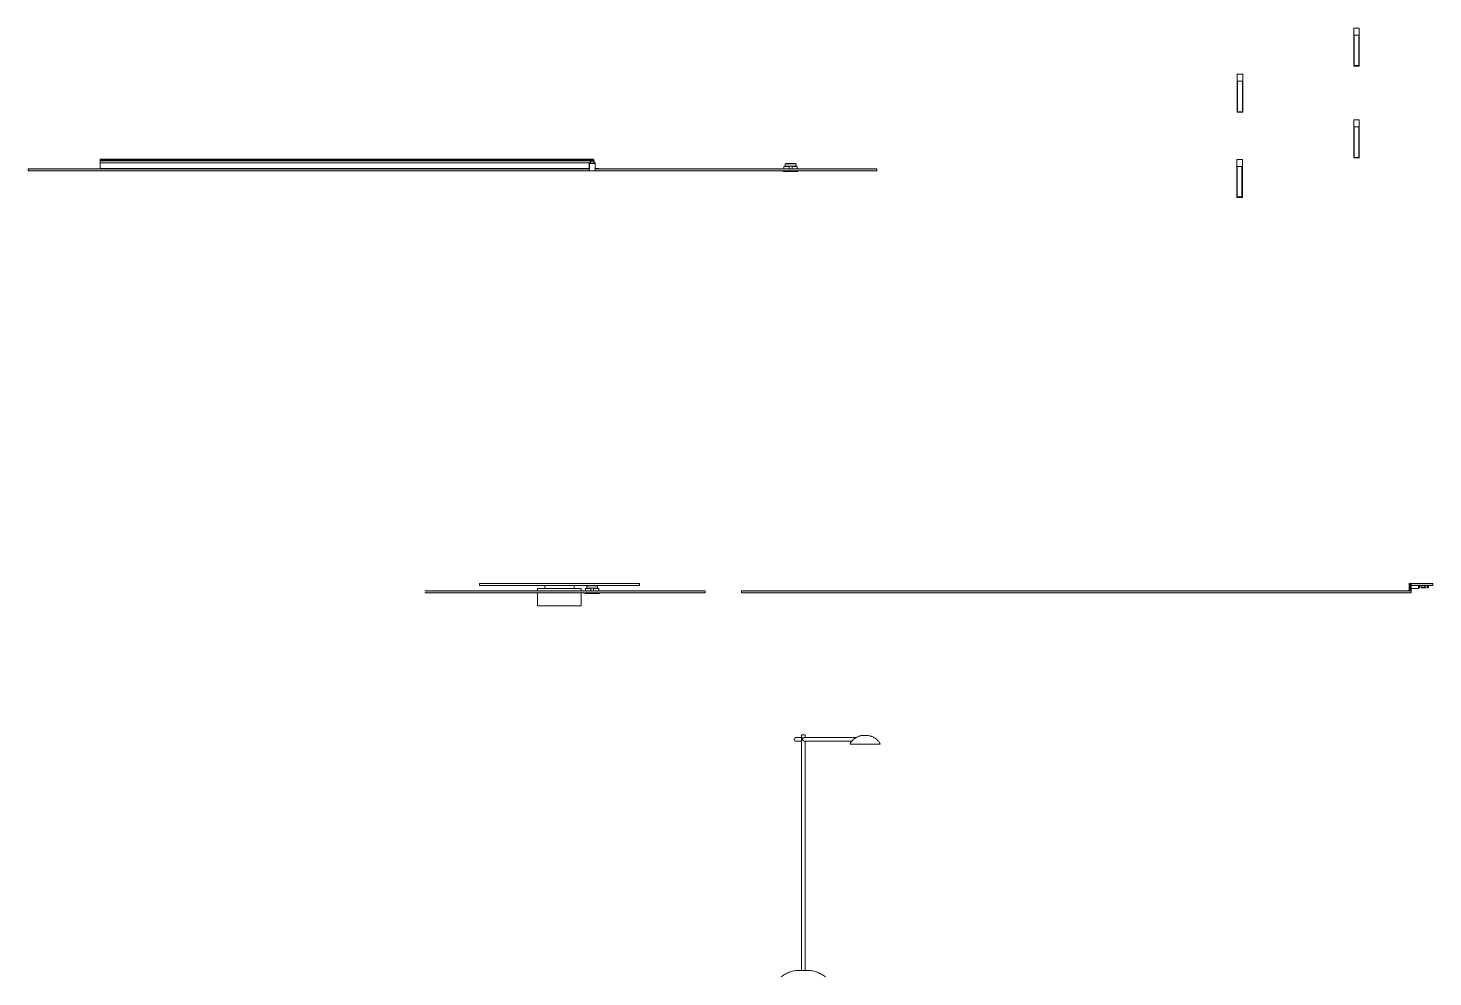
# Model space of a CAD drawing. Header units: centimetres. Extents: x -1212 to -247, y 8 to 660.
import ezdxf

# ---------------------------------------------------------------- set-up
doc = ezdxf.new("R2010")
doc.units = ezdxf.units.CM
for name, color, linetype, lineweight in [('A-CLNG', 7, 'Continuous', 15), ('A-CLNG-PATT', 7, 'Continuous', 15), ('A-GENM', 7, 'Continuous', 9), ('A-WALL', 7, 'Continuous', 9), ('A-WALL-PATT', 7, 'Continuous', 9), ('E-LITE-EQPM', 7, 'Continuous', 9)]:
    doc.layers.add(name, color=color, linetype=linetype, lineweight=lineweight)

# ---------------------------------------------------------------- blocks, each defined once
blk = doc.blocks.new('ClearAccent-RS060B-3D - 1xLED5-36-_830-1748872-Б-Б')
at = {"layer": 'E-LITE-EQPM', "lineweight": 5}
for p, q in [((-829.09, 272), (-829.09, 271.5)), ((-824.09, 271.5), (-828.96, 271.5)), ((-828.66, 275), (-828.66, 273.32)), ((-828.66, 275), (-825.12, 275)), ((-828.66, 273.32), (-828.59, 273.25)), ((-828.66, 273.32), (-825.12, 273.32)), ((-827.84, 275.24), (-828.08, 275)), ((-827.48, 277), (-827.84, 276.64)), ((-827.84, 276.64), (-827.84, 275.24)), ((-824.09, 276.64), (-827.84, 276.64)), ((-827.84, 275.24), (-824.09, 275.24)), ((-824.09, 275.24), (-827.84, 275.24)), ((-827.48, 277), (-824.09, 277)), ((-827.38, 275.24), (-827.38, 275)), ((-825.09, 273.25), (-825.09, 275.11)), ((-823.09, 275.11), (-825.09, 275.11)), ((-824.09, 277), (-820.69, 277)), ((-820.34, 276.64), (-824.09, 276.64)), ((-824.09, 275.24), (-820.34, 275.24)), ((-820.34, 275.24), (-824.09, 275.24)), ((-819.21, 271.5), (-824.09, 271.5)), ((-823.09, 275.11), (-823.09, 273.25)), ((-823.05, 275), (-819.52, 275)), ((-823.05, 273.32), (-819.52, 273.32)), ((-820.79, 275), (-820.79, 275.24)), ((-820.34, 276.64), (-820.69, 277)), ((-820.34, 275.24), (-820.34, 276.64)), ((-820.09, 275), (-820.34, 275.24)), ((-819.59, 273.25), (-819.52, 273.32)), ((-819.52, 273.32), (-819.52, 275)), ((-819.09, 271.5), (-819.09, 272))]:
    blk.add_line(p, q, dxfattribs=at)
blk = doc.blocks.new('Stehleuchte Verlängerungsarm - 1521lm _ 2700K _ 1600x600mm-1640303-Б-Б')
at = {"layer": 'E-LITE-EQPM', "lineweight": 5}
for p, q in [((-680.37, 174.35), (-680.37, 172.06)), ((-680.17, 174.35), (-679.99, 174.35)), ((-679.99, 174.35), (-678.15, 174.35)), ((-679.65, 174.35), (-679.72, 174.35)), ((-679.49, 174.35), (-679.59, 174.35)), ((-679.23, 174.35), (-679.48, 174.35)), ((-678.64, 174.35), (-679.21, 174.35)), ((-678.15, 174.35), (-678.54, 174.35)), ((-677.76, 172.4), (-677.76, 174.35)), ((-680, 172.44), (-684.47, 172.44)), ((-684.47, 169.9), (-680, 169.9)), ((-680.37, 170.29), (-680.37, 12.48)), ((-642.9, 172.44), (-678.16, 172.44)), ((-678.16, 169.9), (-645.75, 169.9)), ((-677.76, 12.48), (-677.76, 169.95)), ((-644.03, 168), (-646.95, 168)), ((-626.36, 168), (-644.03, 168)), ((-636.93, 172.39), (-637.13, 172.4))]:
    blk.add_line(p, q, dxfattribs=at)
at = {"layer": 'E-LITE-EQPM', "lineweight": 5, "flags": 128}
for points in [[(-647.08, 168), (-646.87, 168.39), (-646.65, 168.76), (-646.42, 169.13), (-646.17, 169.49), (-645.9, 169.83), (-645.62, 170.17), (-645.33, 170.5), (-645.03, 170.81), (-644.71, 171.11), (-644.39, 171.4), (-644.05, 171.67), (-643.7, 171.93), (-643.34, 172.18), (-642.97, 172.41), (-642.59, 172.63), (-642.2, 172.83), (-641.81, 173.02), (-641.4, 173.19), (-641, 173.34), (-640.58, 173.48), (-640.16, 173.6), (-639.74, 173.71), (-639.31, 173.79), (-638.88, 173.86), (-638.45, 173.92), (-638.01, 173.95), (-637.57, 173.97), (-637.35, 173.97)], [(-637.14, 173.97), (-637.16, 173.97), (-637.18, 173.97), (-637.2, 173.97), (-637.22, 173.97), (-637.23, 173.97), (-637.25, 173.97), (-637.26, 173.97), (-637.27, 173.97), (-637.29, 173.97), (-637.3, 173.97), (-637.31, 173.97), (-637.32, 173.97), (-637.32, 173.97), (-637.33, 173.97), (-637.34, 173.97), (-637.34, 173.97), (-637.34, 173.97), (-637.35, 173.97), (-637.35, 173.97), (-637.35, 173.97)], [(-637.35, 173.97), (-637.35, 173.97), (-637.35, 173.97), (-637.34, 173.97), (-637.34, 173.97), (-637.33, 173.97), (-637.33, 173.97), (-637.32, 173.97), (-637.31, 173.97), (-637.3, 173.97), (-637.29, 173.97), (-637.28, 173.97), (-637.27, 173.97), (-637.26, 173.97), (-637.24, 173.97), (-637.23, 173.97), (-637.21, 173.97), (-637.19, 173.97), (-637.18, 173.97), (-637.16, 173.97), (-637.14, 173.97), (-637.12, 173.97), (-637.1, 173.97), (-637.07, 173.97), (-637.05, 173.97), (-637.03, 173.97), (-637.01, 173.97), (-636.98, 173.97), (-636.96, 173.97), (-636.93, 173.97), (-636.91, 173.97), (-636.88, 173.97), (-636.85, 173.97), (-636.83, 173.97), (-636.8, 173.97), (-636.77, 173.97), (-636.75, 173.97), (-636.72, 173.97), (-636.69, 173.97), (-636.66, 173.97), (-636.63, 173.97), (-636.61, 173.97), (-636.58, 173.97), (-636.55, 173.97), (-636.52, 173.97), (-636.5, 173.97), (-636.47, 173.97), (-636.44, 173.97), (-636.42, 173.97), (-636.39, 173.97), (-636.37, 173.97), (-636.34, 173.97), (-636.32, 173.97), (-636.29, 173.97), (-636.27, 173.97), (-636.25, 173.97), (-636.22, 173.97), (-636.2, 173.97), (-636.18, 173.97), (-636.16, 173.97)], [(-635.96, 173.97), (-635.96, 173.97), (-635.96, 173.97), (-635.97, 173.97), (-635.97, 173.97), (-635.97, 173.97), (-635.98, 173.97), (-635.99, 173.97), (-636, 173.97), (-636.01, 173.97), (-636.02, 173.97), (-636.03, 173.97), (-636.04, 173.97), (-636.05, 173.97), (-636.07, 173.97), (-636.08, 173.97), (-636.1, 173.97), (-636.12, 173.97), (-636.13, 173.97), (-636.15, 173.97), (-636.17, 173.97), (-636.19, 173.97), (-636.21, 173.97), (-636.23, 173.97), (-636.26, 173.97), (-636.28, 173.97), (-636.3, 173.97), (-636.33, 173.97), (-636.35, 173.97), (-636.38, 173.97), (-636.4, 173.97), (-636.43, 173.97), (-636.46, 173.97), (-636.48, 173.97), (-636.51, 173.97), (-636.54, 173.97), (-636.56, 173.97), (-636.59, 173.97), (-636.62, 173.97), (-636.65, 173.97), (-636.67, 173.97), (-636.7, 173.97), (-636.73, 173.97), (-636.76, 173.97), (-636.78, 173.97), (-636.81, 173.97), (-636.84, 173.97), (-636.87, 173.97), (-636.89, 173.97), (-636.92, 173.97), (-636.94, 173.97), (-636.97, 173.97), (-636.99, 173.97), (-637.02, 173.97), (-637.04, 173.97), (-637.06, 173.97), (-637.08, 173.97), (-637.11, 173.97), (-637.13, 173.97), (-637.14, 173.97)], [(-636.16, 173.97), (-636.14, 173.97), (-636.13, 173.97), (-636.11, 173.97), (-636.09, 173.97), (-636.08, 173.97), (-636.06, 173.97), (-636.05, 173.97), (-636.03, 173.97), (-636.02, 173.97), (-636.01, 173.97), (-636, 173.97), (-635.99, 173.97), (-635.99, 173.97), (-635.98, 173.97), (-635.97, 173.97), (-635.97, 173.97), (-635.96, 173.97), (-635.96, 173.97), (-635.96, 173.97), (-635.96, 173.97)], [(-635.96, 173.97), (-635.52, 173.96), (-635.09, 173.94), (-634.65, 173.89), (-634.22, 173.83), (-633.79, 173.75), (-633.37, 173.66), (-632.94, 173.55), (-632.53, 173.42), (-632.12, 173.27), (-631.71, 173.11), (-631.31, 172.93), (-630.92, 172.74), (-630.54, 172.53), (-630.16, 172.3), (-629.8, 172.06), (-629.44, 171.81), (-629.1, 171.54), (-628.76, 171.26), (-628.44, 170.97), (-628.13, 170.66), (-627.83, 170.34), (-627.55, 170.01), (-627.28, 169.67), (-627.02, 169.32), (-626.78, 168.95), (-626.55, 168.58), (-626.34, 168.2), (-626.23, 168)], [(-694.31, 8), (-693.67, 8.5), (-693.02, 8.96), (-692.34, 9.41), (-691.65, 9.82), (-690.94, 10.21), (-690.22, 10.57), (-689.48, 10.9), (-688.73, 11.2), (-687.97, 11.47), (-687.2, 11.71), (-686.42, 11.92), (-685.63, 12.09), (-684.84, 12.24), (-684.04, 12.35), (-683.24, 12.43), (-682.43, 12.48), (-681.62, 12.5), (-681.61, 12.5)], [(-677.27, 12.5), (-677.35, 12.5), (-677.42, 12.5), (-677.5, 12.5), (-677.58, 12.5), (-677.67, 12.5), (-677.75, 12.5), (-677.84, 12.5), (-677.93, 12.5), (-678.02, 12.5), (-678.11, 12.5), (-678.21, 12.5), (-678.31, 12.5), (-678.4, 12.5), (-678.5, 12.5), (-678.6, 12.5), (-678.7, 12.5), (-678.8, 12.5), (-678.9, 12.5), (-679.01, 12.5), (-679.11, 12.5), (-679.21, 12.5), (-679.31, 12.5), (-679.41, 12.5), (-679.51, 12.5), (-679.61, 12.5), (-679.71, 12.5), (-679.81, 12.5), (-679.9, 12.5), (-680, 12.5), (-680.09, 12.5), (-680.19, 12.5), (-680.28, 12.5), (-680.36, 12.5), (-680.45, 12.5), (-680.53, 12.5), (-680.62, 12.5), (-680.7, 12.5), (-680.77, 12.5), (-680.85, 12.5), (-680.92, 12.5), (-680.99, 12.5), (-681.05, 12.5), (-681.11, 12.5), (-681.17, 12.5), (-681.23, 12.5), (-681.28, 12.5), (-681.33, 12.5), (-681.37, 12.5), (-681.41, 12.5), (-681.45, 12.5), (-681.48, 12.5), (-681.51, 12.5), (-681.54, 12.5), (-681.56, 12.5), (-681.58, 12.5), (-681.59, 12.5), (-681.6, 12.5), (-681.61, 12.5), (-681.61, 12.5)], [(-681.61, 12.5), (-681.61, 12.5), (-681.6, 12.5), (-681.59, 12.5), (-681.58, 12.5), (-681.56, 12.5), (-681.54, 12.5), (-681.51, 12.5), (-681.48, 12.5), (-681.45, 12.5), (-681.41, 12.5), (-681.37, 12.5), (-681.32, 12.5), (-681.27, 12.5), (-681.22, 12.5), (-681.17, 12.5), (-681.11, 12.5), (-681.04, 12.5), (-680.98, 12.5), (-680.91, 12.5), (-680.87, 12.5)], [(-680.87, 12.5), (-680.79, 12.5), (-680.72, 12.5), (-680.64, 12.5), (-680.56, 12.5), (-680.47, 12.5), (-680.39, 12.5), (-680.3, 12.5), (-680.21, 12.5), (-680.12, 12.5), (-680.02, 12.5), (-679.93, 12.5), (-679.83, 12.5), (-679.74, 12.5), (-679.64, 12.5), (-679.54, 12.5), (-679.44, 12.5), (-679.34, 12.5), (-679.24, 12.5), (-679.13, 12.5), (-679.03, 12.5), (-678.93, 12.5), (-678.83, 12.5), (-678.73, 12.5), (-678.63, 12.5), (-678.53, 12.5), (-678.43, 12.5), (-678.33, 12.5), (-678.24, 12.5), (-678.14, 12.5), (-678.05, 12.5), (-677.95, 12.5), (-677.86, 12.5), (-677.78, 12.5), (-677.69, 12.5), (-677.61, 12.5), (-677.52, 12.5), (-677.44, 12.5), (-677.37, 12.5), (-677.29, 12.5), (-677.22, 12.5), (-677.15, 12.5), (-677.09, 12.5), (-677.03, 12.5), (-676.97, 12.5), (-676.91, 12.5), (-676.86, 12.5), (-676.81, 12.5), (-676.77, 12.5), (-676.73, 12.5), (-676.69, 12.5), (-676.66, 12.5), (-676.63, 12.5), (-676.6, 12.5), (-676.58, 12.5), (-676.56, 12.5), (-676.55, 12.5), (-676.54, 12.5), (-676.53, 12.5), (-676.53, 12.5)], [(-676.53, 12.5), (-676.53, 12.5), (-676.54, 12.5), (-676.55, 12.5), (-676.56, 12.5), (-676.58, 12.5), (-676.6, 12.5), (-676.63, 12.5), (-676.66, 12.5), (-676.69, 12.5), (-676.73, 12.5), (-676.77, 12.5), (-676.82, 12.5), (-676.87, 12.5), (-676.92, 12.5), (-676.97, 12.5), (-677.03, 12.5), (-677.09, 12.5), (-677.16, 12.5), (-677.23, 12.5), (-677.27, 12.5)], [(-676.53, 12.5), (-675.72, 12.48), (-674.92, 12.43), (-674.11, 12.35), (-673.31, 12.24), (-672.52, 12.09), (-671.73, 11.92), (-670.95, 11.71), (-670.18, 11.47), (-669.42, 11.2), (-668.67, 10.9), (-667.93, 10.57), (-667.21, 10.22), (-666.5, 9.83), (-665.81, 9.41), (-665.13, 8.97), (-664.48, 8.5), (-663.84, 8.01), (-663.83, 8)]]:
    blk.add_lwpolyline(points, dxfattribs=at)
at = {"layer": 'E-LITE-EQPM', "lineweight": 5}
for start_param, end_param in [(6.058786, 7.853982), (1.570796, 3.365992)]:
    blk.add_ellipse((-684.47, 171.17), major_axis=(0, 1.27), ratio=0.707107, start_param=start_param, end_param=end_param, dxfattribs=at)
for points, knots in [([(-680.18, 172.41), (-680.2, 172.4), (-680.24, 172.38), (-680.29, 172.34), (-680.32, 172.29), (-680.34, 172.26), (-680.35, 172.23), (-680.36, 172.2), (-680.37, 172.15), (-680.38, 172.07), (-680.37, 171.94), (-680.34, 171.81), (-680.3, 171.69), (-680.27, 171.6), (-680.23, 171.5), (-680.19, 171.36), (-680.16, 171.25), (-680.14, 171.17)], [0.5555556, 0.5555556, 0.5555556, 0.5555556, 0.5833333, 0.6111111, 0.6388889, 0.6527778, 0.6666667, 0.6805556, 0.6944444, 0.7222222, 0.7777778, 0.8333333, 0.8611111, 0.8888889, 0.9166667, 0.9444444, 1, 1, 1, 1]), ([(-680.14, 171.17), (-680.16, 171.1), (-680.19, 170.99), (-680.23, 170.85), (-680.27, 170.75), (-680.3, 170.66), (-680.34, 170.54), (-680.37, 170.41), (-680.38, 170.29), (-680.37, 170.23), (-680.37, 170.21)], [0, 0, 0, 0, 0.0555556, 0.0833333, 0.1111111, 0.1388889, 0.1666667, 0.2222222, 0.2777778, 0.2945253, 0.2945253, 0.2945253, 0.2945253]), ([(-679.82, 171.17), (-679.79, 171.25), (-679.74, 171.36), (-679.66, 171.5), (-679.59, 171.6), (-679.51, 171.69), (-679.39, 171.81), (-679.23, 171.94), (-679.07, 172.07), (-678.94, 172.15), (-678.87, 172.2), (-678.82, 172.23), (-678.76, 172.26), (-678.69, 172.29), (-678.6, 172.34), (-678.49, 172.38), (-678.38, 172.42), (-678.28, 172.43), (-678.18, 172.44), (-678.09, 172.44), (-678.04, 172.43), (-678.02, 172.43)], [0, 0, 0, 0, 0.0555556, 0.0833333, 0.1111111, 0.1388889, 0.1666667, 0.2222222, 0.2777778, 0.3055556, 0.3194444, 0.3333333, 0.3472222, 0.3611111, 0.3888889, 0.4166667, 0.4444444, 0.4722222, 0.5, 0.5277778, 0.5555556, 0.5555556, 0.5555556, 0.5555556]), ([(-678.02, 169.92), (-678.04, 169.92), (-678.09, 169.91), (-678.18, 169.91), (-678.28, 169.92), (-678.38, 169.93), (-678.49, 169.97), (-678.6, 170.01), (-678.69, 170.06), (-678.76, 170.09), (-678.82, 170.12), (-678.87, 170.15), (-678.94, 170.2), (-679.07, 170.28), (-679.23, 170.41), (-679.39, 170.54), (-679.51, 170.66), (-679.59, 170.75), (-679.66, 170.85), (-679.74, 170.99), (-679.79, 171.1), (-679.82, 171.17)], [0.4444444, 0.4444444, 0.4444444, 0.4444444, 0.4722222, 0.5, 0.5277778, 0.5555556, 0.5833333, 0.6111111, 0.6388889, 0.6527778, 0.6666667, 0.6805556, 0.6944444, 0.7222222, 0.7777778, 0.8333333, 0.8611111, 0.8888889, 0.9166667, 0.9444444, 1, 1, 1, 1]), ([(-679.41, 172.26), (-679.43, 172.27), (-679.47, 172.29), (-679.54, 172.32), (-679.64, 172.37), (-679.72, 172.39), (-679.76, 172.41)], [0.33333333, 0.33333333, 0.33333333, 0.33333333, 0.34722222, 0.36111111, 0.38888889, 0.42306625, 0.42306625, 0.42306625, 0.42306625]), ([(-679.23, 172.14), (-679.25, 172.16), (-679.3, 172.19), (-679.35, 172.22), (-679.38, 172.24), (-679.38, 172.24)], [0.28476567, 0.28476567, 0.28476567, 0.28476567, 0.30555556, 0.31944444, 0.32585149, 0.32585149, 0.32585149, 0.32585149])]:
    blk.add_open_spline(points, degree=3, knots=knots, dxfattribs=at)
blk = doc.blocks.new('LED STRIP PHOTO_0010 - LED-1642218-Б-Б')
at = {"layer": 'E-LITE-EQPM', "lineweight": 5}
for p, q in [((-261.59, 277), (-256.59, 277)), ((-261.59, 275), (-261.59, 277)), ((-256.59, 275), (-261.59, 275)), ((-256.59, 275), (-256.59, 277))]:
    blk.add_line(p, q, dxfattribs=at)
blk = doc.blocks.new('TRACK LIGHT MAYTONI SYS G - TRACK LIGHT MAYTONI SYS-1679059-Б-Б')
at = {"layer": 'E-LITE-EQPM', "lineweight": 5}
for p, q in [((-1162.09, 569.92), (-1162.09, 569.79)), ((-825.05, 569.92), (-1162.09, 569.92)), ((-1162.09, 569.79), (-825.05, 569.79)), ((-1162.09, 569.79), (-1162.09, 569.56)), ((-1162.09, 569.56), (-1162.09, 568.88)), ((-825.14, 569.56), (-1162.09, 569.56)), ((-825.14, 569.56), (-824.67, 569.56)), ((-825.14, 568.88), (-825.14, 569.56)), ((-825.05, 569.92), (-824.48, 569.92)), ((-825.05, 569.79), (-825.05, 569.92)), ((-824.67, 569.79), (-825.05, 569.79)), ((-824.89, 569.37), (-824.89, 568.62)), ((-823.28, 569.37), (-824.89, 569.37)), ((-824.67, 569.56), (-824.67, 569.79)), ((-823.7, 569.92), (-824.48, 569.92)), ((-824.48, 569.92), (-824.48, 569.65)), ((-824.48, 569.65), (-823.7, 569.65)), ((-823.7, 569.92), (-823.13, 569.92)), ((-823.7, 569.65), (-823.7, 569.92)), ((-823.5, 569.79), (-823.5, 569.56)), ((-823.13, 569.79), (-823.5, 569.79)), ((-823.5, 569.56), (-823.04, 569.56)), ((-823.28, 568.62), (-823.28, 569.37)), ((-823.13, 569.92), (-823.13, 569.79)), ((-823.04, 569.56), (-823.04, 568.88)), ((-1162.09, 568.88), (-1162.09, 567.38)), ((-825.54, 568.88), (-1162.09, 568.88)), ((-1162.09, 567.38), (-1162.09, 563.45)), ((-826.14, 567.38), (-1162.09, 567.38)), ((-1162.09, 563.45), (-1162.09, 563.25)), ((-828.59, 563.45), (-1162.09, 563.45)), ((-1162.09, 561.97), (-1162.09, 561.83)), ((-1162.09, 561.83), (-826.14, 561.83)), ((-828.59, 563.45), (-826.14, 563.45)), ((-828.59, 563.25), (-828.59, 563.45)), ((-826.14, 563.25), (-828.59, 563.25)), ((-826.14, 567.38), (-825.54, 567.38)), ((-826.14, 563.45), (-826.14, 567.38)), ((-826.14, 561.83), (-826.14, 563.25)), ((-826.01, 561.83), (-826.14, 561.83)), ((-826.01, 567.08), (-826.01, 561.83)), ((-824.97, 567.08), (-826.01, 567.08)), ((-826.01, 561.83), (-822.16, 561.83)), ((-825.54, 568.88), (-825.14, 568.88)), ((-825.54, 567.38), (-825.54, 568.88)), ((-825.25, 568.62), (-825.25, 567.21)), ((-824.89, 568.62), (-825.25, 568.62)), ((-825.25, 567.21), (-824.97, 567.21)), ((-823.2, 567.21), (-824.97, 567.21)), ((-824.97, 567.21), (-824.97, 567.08)), ((-824.97, 567.08), (-823.2, 567.08)), ((-824.89, 568.62), (-823.28, 568.62)), ((-822.92, 568.62), (-823.28, 568.62)), ((-823.2, 567.21), (-822.92, 567.21)), ((-823.2, 567.08), (-823.2, 567.21)), ((-822.16, 567.08), (-823.2, 567.08)), ((-823.04, 568.88), (-822.63, 568.88)), ((-822.92, 567.21), (-822.92, 568.62)), ((-822.63, 568.88), (-822.63, 567.38)), ((-822.63, 567.38), (-822.03, 567.38)), ((-822.16, 561.83), (-822.16, 567.08)), ((-822.03, 561.83), (-822.16, 561.83)), ((-822.03, 567.38), (-822.03, 563.45)), ((-822.03, 563.45), (-819.59, 563.45)), ((-822.03, 563.25), (-822.03, 561.83)), ((-819.59, 563.25), (-822.03, 563.25)), ((-819.59, 563.45), (-819.59, 563.25))]:
    blk.add_line(p, q, dxfattribs=at)
blk = doc.blocks.new('ClearAccent-RS060B-3D - 1xLED5-36-_830 IP44-1624049-Б-Б')
at = {"layer": 'E-LITE-EQPM', "lineweight": 5}
for p, q in [((-692.8, 562), (-692.8, 561.5)), ((-687.8, 561.5), (-692.67, 561.5)), ((-692.37, 565), (-692.37, 563.32)), ((-692.37, 565), (-688.84, 565)), ((-692.37, 563.32), (-692.3, 563.25)), ((-692.37, 563.32), (-688.84, 563.32)), ((-691.55, 565.24), (-691.79, 565)), ((-691.19, 567), (-691.55, 566.64)), ((-691.55, 566.64), (-691.55, 565.24)), ((-687.8, 566.64), (-691.55, 566.64)), ((-691.55, 565.24), (-687.8, 565.24)), ((-687.8, 565.24), (-691.55, 565.24)), ((-691.19, 567), (-687.8, 567)), ((-691.1, 565.24), (-691.1, 565)), ((-688.8, 563.25), (-688.8, 565.11)), ((-686.8, 565.11), (-688.8, 565.11)), ((-687.8, 567), (-684.41, 567)), ((-684.05, 566.64), (-687.8, 566.64)), ((-687.8, 565.24), (-684.05, 565.24)), ((-684.05, 565.24), (-687.8, 565.24)), ((-682.92, 561.5), (-687.8, 561.5)), ((-686.8, 565.11), (-686.8, 563.25)), ((-686.76, 565), (-683.23, 565)), ((-686.76, 563.32), (-683.23, 563.32)), ((-684.5, 565), (-684.5, 565.24)), ((-684.05, 566.64), (-684.41, 567)), ((-684.05, 565.24), (-684.05, 566.64)), ((-683.81, 565), (-684.05, 565.24)), ((-683.3, 563.25), (-683.23, 563.32)), ((-683.23, 563.32), (-683.23, 565)), ((-682.8, 561.5), (-682.8, 562))]:
    blk.add_line(p, q, dxfattribs=at)
blk = doc.blocks.new('LIGHT PROFILE1 - SM530C L1130 1 xLED15S_830 OC 4-1750149-Б-Б')
at = {"layer": 'E-LITE-EQPM', "lineweight": 5}
for p, q in [((-381.01, 628.37), (-377.16, 628.37)), ((-381.01, 623.55), (-381.01, 628.37)), ((-377.16, 623.55), (-377.16, 628.37)), ((-377.16, 623.55), (-381.01, 623.55)), ((-381.01, 623.55), (-381.01, 602.17)), ((-380.71, 602.25), (-380.71, 623.47)), ((-380.71, 623.47), (-377.46, 623.47)), ((-377.46, 623.47), (-377.46, 602.25)), ((-377.16, 602.17), (-377.16, 623.55)), ((-381.01, 602.17), (-377.16, 602.17)), ((-380.71, 602.54), (-377.46, 602.54)), ((-377.46, 602.25), (-380.71, 602.25))]:
    blk.add_line(p, q, dxfattribs=at)
blk = doc.blocks.new('CURTAIN RAIL - CURTAIN RAIL-1696172-Б-Б')
at = {"layer": 'A-GENM', "lineweight": 5}
for p, q in [((-249.59, 277), (-256.59, 277)), ((-256.59, 275.3), (-255.49, 275.3)), ((-256.39, 276.8), (-255.99, 276.8)), ((-256.39, 275.5), (-256.39, 276.8)), ((-255.99, 275.5), (-256.39, 275.5)), ((-255.99, 276.8), (-255.99, 275.5)), ((-255.79, 275.5), (-255.79, 276.8)), ((-255.79, 276.8), (-254.29, 276.8)), ((-255.49, 275.5), (-255.79, 275.5)), ((-255.49, 275.3), (-255.49, 275.5)), ((-254.29, 275.5), (-254.59, 275.5)), ((-254.59, 275.5), (-254.59, 275.3)), ((-254.59, 275.3), (-251.59, 275.3)), ((-254.29, 276.8), (-254.29, 275.5)), ((-254.09, 275.5), (-254.09, 276.8)), ((-254.09, 276.8), (-252.09, 276.8)), ((-252.09, 275.5), (-254.09, 275.5)), ((-252.09, 276.8), (-252.09, 275.5)), ((-251.89, 275.5), (-251.89, 276.8)), ((-251.89, 276.8), (-250.39, 276.8)), ((-251.59, 275.5), (-251.89, 275.5)), ((-251.59, 275.3), (-251.59, 275.5)), ((-250.39, 275.5), (-250.69, 275.5)), ((-250.69, 275.5), (-250.69, 275.3)), ((-250.69, 275.3), (-249.59, 275.3)), ((-250.39, 276.8), (-250.39, 275.5)), ((-250.19, 276.8), (-249.79, 276.8)), ((-250.19, 275.5), (-250.19, 276.8)), ((-249.79, 275.5), (-250.19, 275.5)), ((-249.79, 276.8), (-249.79, 275.5)), ((-249.59, 275.3), (-249.59, 277))]:
    blk.add_line(p, q, dxfattribs=at)
blk = doc.blocks.new('Deckenleuchte rund mit Ring Aufbau - 30-1634168-Б-Б')
at = {"layer": 'E-LITE-EQPM', "lineweight": 5}
for p, q in [((-861.59, 274.81), (-861.59, 273.25)), ((-861.59, 272), (-861.59, 263.03)), ((-861.43, 274.81), (-846.59, 274.81)), ((-856.59, 277), (-856.59, 274.81)), ((-846.59, 274.81), (-831.74, 274.81)), ((-836.59, 274.81), (-836.59, 277)), ((-831.59, 273.25), (-831.59, 274.81)), ((-831.59, 263.03), (-831.59, 272)), ((-861.43, 263.03), (-846.59, 263.03)), ((-846.59, 263.03), (-831.74, 263.03))]:
    blk.add_line(p, q, dxfattribs=at)
blk = doc.blocks.new('LIGHT PROFILE - 60-1634594-Б-Б')
at = {"layer": 'E-LITE-EQPM', "lineweight": 5}
for p, q in [((-826.01, 567), (-822.16, 567)), ((-822.16, 562), (-826.01, 562))]:
    blk.add_line(p, q, dxfattribs=at)
blk = doc.blocks.new('LIGHT PROFILE - 60-V19-Б-Б')
at = {"layer": 'E-LITE-EQPM', "lineweight": 5}
blk.add_line((-1162.12, 563.25), (-1162.12, 567), dxfattribs=at)

msp = doc.modelspace()

# ---------------------------------------------------------------- hatches: boundary and pattern name
at = {"layer": 'A-CLNG-PATT', "true_color": 0xffff80}
h = msp.add_hatch(color=51, dxfattribs=at)
h.paths.add_polyline_path([(-929.68, 562), (-826.14, 562), (-826.15, 563.25), (-1211.59, 563.25), (-1211.59, 562), (-942.08, 562)])
h.paths.add_polyline_path([(-644.51, 562), (-628.59, 562), (-628.59, 563.25), (-822.03, 563.25), (-822.03, 562), (-669.31, 562)])
h = msp.add_hatch(color=51, dxfattribs=at)
h.paths.add_polyline_path([(-644.51, 272), (-261.59, 272), (-261.59, 273.25), (-721.59, 273.25), (-721.59, 272), (-669.31, 272)])
h.paths.add_polyline_path([(-938.95, 272), (-746.59, 272), (-746.59, 273.25), (-938.95, 273.25)])
msp.add_hatch(color=51, dxfattribs=at).paths.add_polyline_path([(-246.59, 277), (-246.59, 278.25), (-261.59, 278.25), (-261.59, 277), (-247.76, 277)])
at = {"layer": 'A-WALL-PATT', "true_color": 0xffff80}
msp.add_hatch(color=51, dxfattribs=at).paths.add_polyline_path([(-261.59, 273.25), (-261.59, 278.25), (-262.84, 278.25), (-262.84, 273.25)])

# ---------------------------------------------------------------- linework, layer by layer
at = {"layer": 'A-CLNG', "lineweight": 5}
for p, q in [((-828.59, 563.25), (-1211.59, 563.25)), ((-1211.59, 563.25), (-1211.59, 562)), ((-1211.59, 562), (-826.14, 562)), ((-822.03, 562), (-628.59, 562)), ((-628.59, 563.25), (-819.59, 563.25)), ((-628.59, 562), (-628.59, 563.25)), ((-746.59, 273.25), (-938.95, 273.25)), ((-938.95, 272), (-746.59, 272)), ((-901.59, 278.25), (-791.59, 278.25)), ((-901.59, 277), (-901.59, 278.25)), ((-827.48, 277), (-901.59, 277)), ((-791.59, 277), (-820.69, 277)), ((-791.59, 277), (-791.59, 278.25)), ((-746.59, 272), (-746.59, 273.25)), ((-261.59, 273.25), (-721.59, 273.25)), ((-721.59, 273.25), (-721.59, 272)), ((-721.59, 272), (-261.59, 272)), ((-246.59, 278.25), (-261.59, 278.25)), ((-261.59, 278.25), (-261.59, 277)), ((-261.59, 272), (-261.59, 273.25)), ((-256.59, 277), (-246.59, 277)), ((-246.59, 277), (-246.59, 278.25))]:
    msp.add_line(p, q, dxfattribs=at)
at = {"layer": 'A-WALL', "lineweight": 5}
for p, q in [((-262.84, 278.25), (-262.84, 273.25)), ((-261.59, 278.25), (-262.84, 278.25)), ((-262.84, 273.25), (-261.59, 273.25)), ((-261.59, 277), (-261.59, 278.25)), ((-261.59, 273.25), (-261.59, 275))]:
    msp.add_line(p, q, dxfattribs=at)

# ---------------------------------------------------------------- block references
at = {"layer": 'A-GENM', "lineweight": 5}
msp.add_blockref('CURTAIN RAIL - CURTAIN RAIL-1696172-Б-Б', (0, 0), dxfattribs=at)
at = {"layer": 'E-LITE-EQPM', "lineweight": 5}
for name, p in [('LIGHT PROFILE1 - SM530C L1130 1 xLED15S_830 OC 4-1750149-Б-Б', (80, 31.67)), ('LIGHT PROFILE1 - SM530C L1130 1 xLED15S_830 OC 4-1750149-Б-Б', (0, 0)), ('LIGHT PROFILE1 - SM530C L1130 1 xLED15S_830 OC 4-1750149-Б-Б', (80, -31.4)), ('TRACK LIGHT MAYTONI SYS G - TRACK LIGHT MAYTONI SYS-1679059-Б-Б', (0, 0)), ('LIGHT PROFILE1 - SM530C L1130 1 xLED15S_830 OC 4-1750149-Б-Б', (-0.3, -58.53)), ('LIGHT PROFILE - 60-V19-Б-Б', (0, 0)), ('LIGHT PROFILE - 60-1634594-Б-Б', (0, 0)), ('ClearAccent-RS060B-3D - 1xLED5-36-_830 IP44-1624049-Б-Б', (0, 0)), ('Deckenleuchte rund mit Ring Aufbau - 30-1634168-Б-Б', (0, 0)), ('ClearAccent-RS060B-3D - 1xLED5-36-_830-1748872-Б-Б', (0, 0)), ('LED STRIP PHOTO_0010 - LED-1642218-Б-Б', (0, 0)), ('Stehleuchte Verlängerungsarm - 1521lm _ 2700K _ 1600x600mm-1640303-Б-Б', (0, 0))]:
    msp.add_blockref(name, p, dxfattribs=at)

doc.saveas('drawing.dxf')
